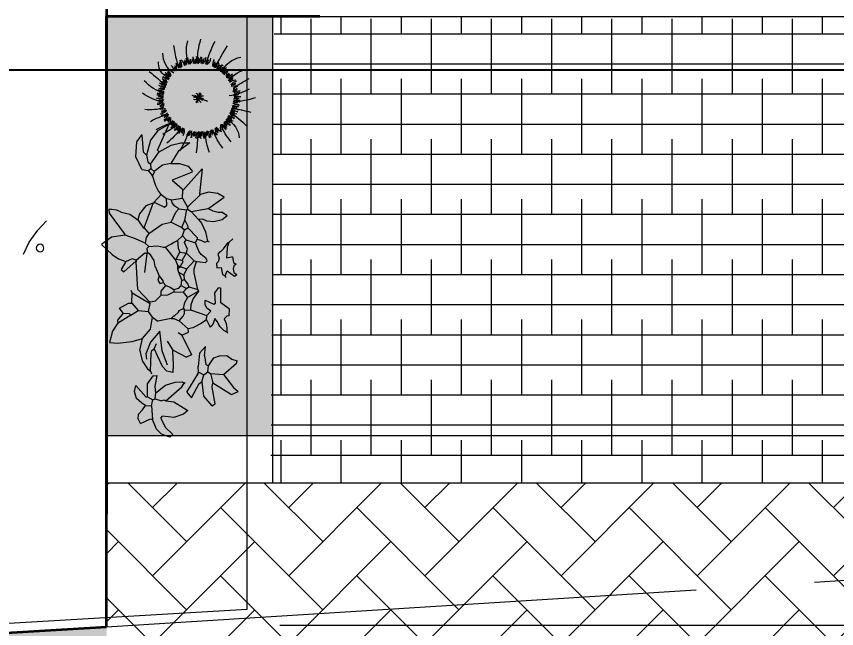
# Model space of a CAD drawing. Header units: metres. Extents: x 0 to 4415, y 1197 to 2590.
# Drawn here: x 1913.872 to 1915.603, y 1309.721 to 1311.013 of the extents above; entities that cross this region are included whole.
import ezdxf

# ---------------------------------------------------------------- set-up
doc = ezdxf.new("R2010")
doc.units = ezdxf.units.M
for name, pattern in [('AXES', [2, 1.25, -0.25, 0.25, -0.25]), ('CACHE2', [4.762499999999999, 3.175, -1.5875]), ('CONTINU', [0])]:
    doc.linetypes.add(name, pattern=pattern)
doc.layers.get('DEFPOINTS').update_dxf_attribs({"lineweight": 5})
for name, color, linetype, lineweight, true_color in [('00-axe', 7, 'AXES', 5, 0xdb0000), ('veg', 7, 'Continuous', 9, 0x61c200), ('VEGETATION', 7, 'Continuous', 5, 0x7ea800), ('VEGETATIONS', 7, 'Continuous', 20, 0x91c200)]:
    doc.layers.add(name, color=color, linetype=linetype, lineweight=lineweight, true_color=true_color)
for name, color, linetype, lineweight in [('00-cote', 7, 'CONTINU', 20), ('caché', 20, 'CACHE2', 13), ('Façade 02', 41, 'Continuous', 35), ('gris', 251, 'Continuous', 9), ('vue', 7, 'Continuous', 5)]:
    doc.layers.add(name, color=color, linetype=linetype, lineweight=lineweight)
doc.styles.add('WALIDcotat', font='times.ttf')
doc.dimstyles.new('walid 100', dxfattribs={"dimscale": 0, "dimtxt": 0.25, "dimasz": 0.1, "dimexe": 1.25, "dimexo": 0.625, "dimgap": 0.02, "dimtad": 1, "dimdec": 0, "dimlfac": 100, "dimrnd": 5, "dimtxsty": 'WALIDcotat', "dimblk": 'COTE', "dimcen": 2.5, "dimse1": 1, "dimse2": 1, "dimclrd": 256, "dimclrt": 256, "dimadec": 0, "dimazin": 0, "dimtfac": 1, "dimtdec": 0, "dimtix": 1, "dimtmove": 2, "dimatfit": 3, "dimldrblk": 'COTE', "dimfxl": 1.25, "dimarcsym": 0})

# ---------------------------------------------------------------- blocks, each defined once
blk = doc.blocks.new('Plantes')
at = {"color": 72}
for p, q in [((1.188103459441663, -0.6270112580200475), (1.236546009789436, -0.7301642146031782)), ((1.236546009789436, -0.7301642146031782), (1.309500477183747, -0.83550515187369)), ((1.309500477183747, -0.83550515187369), (1.384642925268508, -0.9163341720660583))]:
    blk.add_line(p, q, dxfattribs=at)
at = {"color": 50}
blk.add_ellipse((1.331528327237265, -0.6809923372744606), major_axis=(0.02320194125410377, 0.02320194125410377), ratio=0.9999999997745067, start_param=2.267168517282284, end_param=8.55035382446187, dxfattribs=at)
blk = doc.blocks.new('hh(jjk')
at = {"layer": 'VEGETATION', "ltscale": 1.8}
for p, q in [((419.659795574738, 234.9337920921021), (420.2599438051622, 235.8583905346015)), ((420.2599438051622, 235.8583905346015), (421.213120689064, 234.9707752225829)), ((427.4617216092779, 234.8598239091901), (428.1324755703976, 235.3775992676238)), ((428.1324755703976, 235.3775992676238), (429.1209548391595, 235.7104541687775)), ((429.1209548391595, 235.7104541687775), (429.2268639156904, 234.9707752225829)), ((417.1885978833207, 234.748871634822), (417.1705132910766, 235.0055125540269)), ((417.1705132910766, 235.0055125540269), (417.4781791103499, 235.0055125540269)), ((417.2592036140162, 234.3050654202755), (417.1885978833207, 234.748871634822)), ((417.478018627492, 233.9294836398848), (417.2592036140162, 234.3050654202755)), ((417.4781791103499, 235.0055125540269), (419.3998902227868, 233.7756507302481)), ((419.5537231324236, 233.6988553583046), (419.659795574738, 234.9337920921021)), ((421.213120689064, 234.9707752225829), (421.6367541122618, 234.4160176946435)), ((421.6367541122618, 234.4160176946435), (421.936867627457, 233.7756507302481)), ((426.0882824031715, 234.6213905870548), (425.7038096802522, 233.7756507302481)), ((426.5495495370589, 234.3137247677814), (426.0882824031715, 234.6213905870548)), ((426.5495495370589, 234.3137247677814), (427.1646505415583, 234.8520188686349)), ((426.5495495370589, 234.3137247677814), (426.6263506748535, 233.7756507302481)), ((426.7801835844903, 233.6218178206114), (427.4617216092779, 234.8598239091901)), ((427.1646505415583, 234.8520188686349), (427.4720847658091, 234.8520188686349)), ((429.2268639156904, 234.9707752225829), (429.1562581849949, 233.6393546569929)), ((417.478018627492, 233.9294836398848), (417.7086526749233, 233.1605506867239)), ((419.3998902227868, 233.7756507302481), (419.5537231324236, 233.6988553583046)), ((419.94221849752, 232.7887243974055), (419.5537231324236, 233.6988553583046)), ((421.936867627457, 233.7756507302481), (421.7062335800258, 233.1605506867239)), ((421.936867627457, 233.7756507302481), (422.6287697697511, 234.2369188251108)), ((422.8594028562072, 234.0062905435306), (421.936867627457, 232.8531155014979)), ((422.6287697697511, 234.2369188251108), (422.8594028562072, 234.0062905435306)), ((425.7038096802522, 233.7756507302481), (425.7038096802522, 233.4682165059973)), ((426.7801835844903, 233.6218178206114), (426.3957166274224, 232.9299224051438)), ((426.6263506748535, 233.7756507302481), (426.7801835844903, 233.6218178206114)), ((429.1562581849949, 233.6393546569929), (428.9326940320925, 232.6992825918613)), ((433.6774014411712, 233.7194999884753), (433.1280436328673, 233.5797386386575)), ((433.1280436328673, 233.5797386386575), (434.2041811372068, 232.7342361427247)), ((434.3128530174308, 233.5715645836265), (433.6774014411712, 233.7194999884753)), ((434.7424858087875, 233.1184715047701), (434.3128530174308, 233.5715645836265)), ((417.7086526749233, 233.1605506867239), (418.2467209466054, 232.4686543102811)), ((421.8600664896625, 232.8531155014979), (421.2449664461383, 232.0073871763936)), ((421.7062335800258, 233.1605506867239), (421.8600664896625, 232.8531155014979)), ((421.8600664896625, 232.8531155014979), (421.936867627457, 232.8531155014979)), ((421.936867627457, 232.8531155014979), (422.0136687652517, 232.8531155014979)), ((424.504491492155, 232.8531155014979), (422.0136687652517, 232.8531155014979)), ((425.7038096802522, 231.8537791349532), (424.5044972580062, 232.8531135795476)), ((424.7812744515022, 233.3911895390313), (424.550641365046, 233.4682165059973)), ((425.7038096802522, 233.4682165059973), (424.7812744515022, 233.3911895390313)), ((424.7812744515022, 233.3911895390313), (425.8343629657264, 231.8123495722329)), ((425.7038096802522, 233.4682165059973), (426.3957166274224, 232.9299224051438)), ((426.3957166274224, 232.9299224051438), (426.5495495370589, 232.0073871763936)), ((430.0090621704794, 233.0069484111346), (428.9326940320925, 232.6992825918613)), ((430.0090621704794, 233.0069484111346), (430.9567028762676, 232.8626925803175)), ((430.9567028762676, 232.8626925803175), (431.6980616071076, 232.4188854047958)), ((434.9731140903677, 232.8110363195441), (434.7424858087875, 233.1184715047701)), ((435.3573552182642, 233.1184715047701), (434.9731140903677, 232.8110363195441)), ((435.7249657093906, 233.4975964007145), (435.3573552182642, 233.1184715047701)), ((436.1486000935637, 233.5345804921705), (435.7249657093906, 233.4975964007145)), ((436.5875677979901, 233.3491324595069), (436.1486000935637, 233.5345804921705)), ((436.5875677979901, 233.3491324595069), (436.2030845043437, 232.4265703234512)), ((411.2162331275666, 232.1314865524404), (410.5965771006305, 231.6003536387597)), ((412.5682079916587, 232.3085308570007), (411.2162331275666, 232.1314865524404)), ((413.7355651056579, 231.819352198498), (412.5682079916587, 232.3085308570007)), ((417.0473864219297, 231.6792064586012), (417.7181403830494, 232.2709490389718)), ((417.7181403830494, 232.2709490389718), (418.2467209466054, 232.4686543102811)), ((418.2467209466054, 232.4686543102811), (419.0154232657188, 232.0073871763936)), ((420.3992313942076, 231.9305802727478), (419.94221849752, 232.7887243974055)), ((421.3217675839329, 231.8537791349532), (423.0132357658439, 232.1612200860303)), ((428.9326940320925, 232.6992825918613), (428.1639869081031, 231.9305802727478)), ((428.9326940320925, 232.6992825918613), (428.9326940320925, 232.7763201295545)), ((429.3087486122803, 232.0215702093354), (430.3409464866835, 232.4967090202008)), ((431.9309289608983, 232.1612200860303), (430.3164973557053, 232.0073871763936)), ((430.3409464866835, 232.4967090202008), (430.8257661616896, 232.4475560998171)), ((431.6980616071076, 232.4188854047958), (431.9309289608983, 232.1612200860303)), ((431.9309289608983, 232.1612200860303), (432.1615678132056, 232.0844131823845)), ((433.0510176268766, 232.5036020952933), (432.3591106797065, 231.9652964627374)), ((434.2041811372068, 232.5804032330879), (433.0510176268766, 232.5036020952933)), ((434.2041811372068, 232.7342361427247), (434.2041811372068, 232.5804032330879)), ((434.2041811372068, 232.5804032330879), (434.5118469564802, 232.1191293723741)), ((434.5118469564802, 232.1191293723741), (434.4348199895142, 231.8884953249428)), ((435.0499209940135, 232.2729622820109), (434.5118469564802, 232.1191293723741)), ((434.9731140903677, 232.8110363195441), (435.0499209940135, 232.2729622820109)), ((435.0499209940135, 232.2729622820109), (436.2798914079895, 232.2729622820109)), ((436.2030845043437, 232.4265703234512), (436.2798914079895, 232.2729622820109)), ((437.1723817471858, 231.9442722473636), (436.2798914079895, 232.2729622820109)), ((410.6209877926007, 231.6231450875218), (412.173434575596, 231.6231450875218)), ((412.173434575596, 231.6231450875218), (412.480869760822, 231.3154802292236)), ((413.7355708715092, 231.8193464326469), (413.8646730844348, 231.238679091429)), ((416.7861174461731, 230.854212134361), (417.0473864219297, 231.6792064586012)), ((419.0154232657188, 231.9305802727478), (417.2473845800607, 231.1618779536344)), ((419.5537231324236, 231.5461133156798), (418.7847892182874, 230.3161438626789)), ((419.0154232657188, 232.0073871763936), (419.0154232657188, 231.9305802727478)), ((419.0154232657188, 231.9305802727478), (419.5537231324236, 231.5461133156798)), ((419.5537231324236, 231.5461133156798), (419.8716127668245, 231.8271428244253)), ((419.8716127668245, 231.8271428244253), (420.3992313942076, 231.9305802727478)), ((420.3992313942076, 231.9305802727478), (420.706897213481, 231.6231450875218)), ((420.8604994890702, 231.7767473631111), (420.706897213481, 231.6231450875218)), ((420.706897213481, 231.6231450875218), (420.706897213481, 230.854212134361)), ((421.2449664461383, 231.7767473631111), (420.8604994890702, 231.7767473631111)), ((421.2449664461383, 232.0073871763936), (421.3217675839329, 231.8537791349532)), ((421.3217675839329, 231.8537791349532), (421.2449664461383, 231.7767473631111)), ((421.4602402660107, 231.5312710537524), (421.2449664461383, 231.7767473631111)), ((421.9897827657394, 231.2353992830795), (421.4602402660107, 231.5312710537524)), ((425.7038096802522, 231.7767473631111), (425.6270085424576, 231.3154802292236)), ((425.7038096802522, 231.7767473631111), (425.7038096802522, 231.8537791349532)), ((426.5495495370589, 232.0073871763936), (425.8343658486519, 231.8123514941833)), ((427.0876187697164, 231.6999462253165), (426.5495495370589, 232.0073871763936)), ((428.1639869081031, 231.9305802727478), (427.0876187697164, 231.6999462253165)), ((427.0876187697164, 231.6999462253165), (427.4720847658091, 231.238679091429)), ((428.3860269543421, 231.1040608808689), (429.3087486122803, 232.0215702093354)), ((429.9322562278087, 231.6999462253165), (429.4709881329461, 231.4693131388604)), ((430.085858503398, 231.9305802727478), (429.9322562278087, 231.6999462253165)), ((429.9322562278087, 231.6999462253165), (430.5471256372855, 231.4693131388604)), ((430.3164973557053, 232.0073871763936), (430.085858503398, 231.9305802727478)), ((430.5471256372855, 231.4693131388604), (431.5466984037288, 231.0848461817923)), ((432.3591106797065, 231.9652964627374), (432.3591106797065, 231.581061100692)), ((433.3243737486689, 231.8333199729956), (432.3591106797065, 231.581061100692)), ((433.8966613861635, 231.8116634359418), (433.2537680179734, 230.9087224914714)), ((433.8966758007914, 231.8117191725033), (433.3243737486689, 231.8333199729956)), ((434.4348199895142, 231.8884953249428), (433.8967459519808, 231.8116951481234)), ((434.4348199895142, 231.8884953249428), (434.6654482710943, 231.3504270532606)), ((434.6654482710943, 231.3504270532606), (434.5886528991509, 231.1197930058294)), ((436.2030845043437, 231.5040302898252), (436.049251594707, 231.3504270532606)), ((436.2192058242592, 230.3169789501256), (436.049251594707, 231.3504270532606)), ((436.2030845043437, 231.5040965971138), (437.0311702857947, 231.167609209713)), ((437.6666218620543, 231.5374482023228), (437.1723817471858, 231.9442722473636)), ((437.9713586289254, 230.8121271865559), (437.6666218620543, 231.5374482023228)), ((410.3149162311801, 230.1249847544158), (411.1599007614815, 230.8921764205186)), ((411.1599007614815, 230.8921764205186), (412.480869760822, 231.3154802292236)), ((413.3266038517775, 231.0080450439977), (412.2502357133907, 230.1623109530421)), ((412.480869760822, 231.3154802292236), (413.0959698043462, 231.238679091429)), ((413.0959698043462, 231.238679091429), (413.3266038517775, 231.0080450439977)), ((413.3266038517775, 231.0080450439977), (413.7108401747981, 231.0080450439977)), ((413.4829602822832, 229.9482594936212), (414.0054424972349, 230.7175249442004)), ((413.8646730844348, 231.238679091429), (413.7108401747981, 231.0080450439977)), ((414.0185059940716, 230.7006098587717), (413.7108401747981, 231.0080450439977)), ((414.3584711507125, 230.9098410666014), (413.8501104662899, 231.2648868070188)), ((414.4094566507981, 230.8960837456721), (414.0185059940716, 230.7006098587717)), ((415.2904652583329, 230.6583509744559), (414.3584711507125, 230.9098410666014)), ((415.7097483468111, 230.4699767723156), (415.2904652583329, 230.6583509744559)), ((416.7861174461731, 230.931243906203), (416.0942153038791, 230.2393427248842)), ((416.7861174461731, 230.931243906203), (416.7861174461731, 230.854212134361)), ((416.7861174461731, 230.854212134361), (417.2473845800607, 230.0087086774529)), ((417.2473845800607, 231.1618779536344), (416.8629176229925, 231.0080450439977)), ((420.706897213481, 230.854212134361), (420.8604994890702, 230.3161438626789)), ((422.5519686319564, 231.1618779536344), (421.9897827657394, 231.2353992830795)), ((422.5519686319564, 231.1618779536344), (423.3974720888645, 230.854212134361)), ((423.3974720888645, 230.854212134361), (423.7819380849573, 231.0080450439977)), ((423.3974720888645, 230.854212134361), (423.858739222752, 230.546776949135)), ((423.7819380849573, 231.0080450439977), (424.0893732701834, 230.854212134361)), ((424.0893732701834, 230.854212134361), (424.0125721323887, 230.546776949135)), ((424.7812744515022, 230.7774109965663), (424.3200073176146, 230.3161438626789)), ((425.1657414085702, 230.7774109965663), (424.7812744515022, 230.7774109965663)), ((425.5502083656382, 231.238679091429), (425.1657414085702, 230.7774109965663)), ((425.1657414085702, 230.7774109965663), (425.1670377641118, 230.1998495271872)), ((425.6270085424576, 231.3154802292236), (425.5502083656382, 231.238679091429)), ((427.3182518561724, 230.0087086774529), (427.4720847658091, 231.238679091429)), ((430.1689136677788, 231.0057569620521), (428.3860269543421, 231.1040608808689)), ((431.4826196165756, 230.6125384038593), (430.1689136677788, 231.0057569620521)), ((431.5466984037288, 231.0848461817923), (432.0079664985915, 230.7006098587717)), ((432.1615678132056, 230.1623109530421), (432.0079664985915, 230.7006098587717)), ((433.2537680179734, 230.9087224914714), (433.0419508258868, 230.0211071794527)), ((434.6654482710943, 230.9659600961926), (433.512284760764, 229.4283248239183)), ((434.5886528991509, 231.1197930058294), (434.6654482710943, 230.9659600961926)), ((434.6654790223006, 230.9659024376808), (434.8070931322994, 230.2430107672136)), ((437.0311702857947, 231.167609209713), (437.7407303473453, 230.5046929623052)), ((437.7407303473453, 230.5046929623052), (437.9713586289254, 230.8121271865559)), ((412.096402803754, 230.3161438626789), (409.8106070181907, 229.1275732211919)), ((410.328365079071, 230.1623109530421), (409.8106070181907, 229.1275732211919)), ((412.2502357133907, 230.1623109530421), (411.7232234613573, 229.0627189270542)), ((412.2502357133907, 230.1623109530421), (412.096402803754, 230.3161438626789)), ((413.3568601558749, 229.1807478227775), (413.4829602822832, 229.9482594936212)), ((416.0942153038791, 230.2393427248842), (415.7097483468111, 230.4699767723156)), ((416.0942153038791, 230.2393427248842), (416.4784516268997, 229.7780746300216)), ((417.2473845800607, 230.0087086774529), (417.0935516704239, 229.7780746300216)), ((418.7847892182874, 230.3161438626789), (418.6311879036734, 229.4704088107482)), ((420.8604994890702, 230.1623109530421), (420.6298654416389, 229.6242417203849)), ((420.8604994890702, 230.3161438626789), (420.8604994890702, 230.1623109530421)), ((420.8604994890702, 230.1623109530421), (422.0907005370937, 229.3168074961341)), ((423.858739222752, 230.546776949135), (424.0125721323887, 230.546776949135)), ((424.0125721323887, 230.546776949135), (424.3200073176146, 230.3161438626789)), ((424.3200073176146, 230.3161438626789), (424.4738402272513, 229.9316769056109)), ((424.4738402272513, 229.9316769056109), (424.7044742746827, 229.6242417203849)), ((425.1670377641118, 230.1998495271872), (424.9351073611388, 229.6242417203849)), ((427.3182518561724, 230.0087086774529), (427.0876187697164, 229.7780746300216)), ((427.3182518561724, 230.0087086774529), (427.3182518561724, 229.7780746300216)), ((430.162895080116, 230.0087086774529), (429.3171552233093, 230.4699767723156)), ((430.162895080116, 230.0087086774529), (430.2396914130347, 230.0855098152475)), ((430.162895080116, 230.0087086774529), (430.8547914565588, 228.8555336354203)), ((430.2396914130347, 230.0855098152475), (431.4696608660356, 230.0855098152475)), ((431.4696608660356, 230.0855098152475), (432.1615678132056, 230.1623109530421)), ((433.0419508258868, 230.0211071794527), (433.0510176268766, 229.3515236861237)), ((434.8070931322994, 230.2430107672136), (435.6648682424811, 229.0439626131469)), ((435.9724562227636, 229.4283248239183), (436.2192058242592, 230.3169789501256)), ((412.3428785273184, 228.4725706045365), (413.3568601558749, 229.1807478227775)), ((413.3568601558749, 229.1807478227775), (413.4131915609848, 228.4135561566748)), ((414.2743175916808, 227.3094706106627), (414.8640142558556, 229.1629745864974)), ((414.8640142558556, 229.1629745864974), (415.7097483468111, 228.3172347296907)), ((416.4784516268997, 229.7780746300216), (416.6322845365364, 229.3168074961341)), ((417.0935516704239, 229.7780746300216), (416.4784516268997, 229.7780746300216)), ((416.6322845365364, 229.3168074961341), (416.5554833987418, 228.3172347296907)), ((416.9061749605387, 229.275252045663), (416.6322845365364, 229.3168074961341)), ((417.2239002681808, 229.0533484579021), (416.9061749605387, 229.275252045663)), ((418.6311879036734, 229.4704088107482), (417.7854528517427, 229.0091416768607)), ((418.6311879036734, 229.4704088107482), (419.1692561753555, 228.5478678161468)), ((420.4762641270248, 229.3936086339288), (420.3224312173882, 229.0091416768607)), ((420.6298654416389, 229.6242417203849), (420.4762641270248, 229.3936086339288)), ((422.0136687652517, 229.239775724292), (421.398799355775, 228.8555336354203)), ((422.0907005370937, 229.3168074961341), (422.0136687652517, 229.239775724292)), ((422.0136687652517, 229.239775724292), (422.0907005370937, 228.8555336354203)), ((422.0907005370937, 229.3168074961341), (422.5519686319564, 229.1629745864974)), ((422.5519686319564, 229.1629745864974), (422.8594028562072, 229.1629745864974)), ((422.5519686319564, 229.1629745864974), (422.7055699465705, 228.9323347732149)), ((422.8594028562072, 229.1629745864974), (422.7055699465705, 228.9323347732149)), ((422.8594028562072, 229.1629745864974), (423.1668380414332, 229.0861676828516)), ((424.6276731368879, 229.1629745864974), (424.3970390894567, 228.9323347732149)), ((424.7044742746827, 229.6242417203849), (424.6276731368879, 229.1629745864974)), ((424.7044742746827, 229.6242417203849), (424.9351073611388, 229.6242417203849)), ((424.9351073611388, 229.6242417203849), (425.0119084989335, 228.7785018635782)), ((426.6263506748535, 229.239775724292), (426.4727483992643, 228.8555336354203)), ((426.7801835844903, 229.3168074961341), (426.6263506748535, 229.239775724292)), ((426.6263506748535, 229.3168074961341), (426.6263506748535, 229.239775724292)), ((427.0876187697164, 229.7010428581795), (426.7801835844903, 229.3168074961341)), ((427.0876187697164, 229.7780746300216), (427.0876187697164, 229.7010428581795)), ((427.5488859036038, 229.3168074961341), (427.1646505415583, 228.9323347732149)), ((427.3182518561724, 229.7780746300216), (427.5488859036038, 229.3168074961341)), ((427.5488859036038, 229.3168074961341), (428.3178198177398, 228.5478678161468)), ((428.8558880894219, 229.1629745864974), (428.6252540419907, 229.4704088107482)), ((428.8558880894219, 229.1629745864974), (428.6252540419907, 228.5478678161468)), ((428.8558880894219, 229.1629745864974), (430.7009585469222, 228.3942665015328)), ((433.0510176268766, 229.3515236861237), (433.2048505365132, 229.197690776487)), ((433.2048505365132, 229.197690776487), (433.1280436328673, 229.1208896386923)), ((433.512284760764, 229.4283248239183), (433.2048505365132, 229.197690776487)), ((435.6650210375376, 229.0440885008977), (435.9724562227636, 229.4283248239183)), ((411.7232234613573, 229.0627189270542), (411.5542273240772, 228.1774964432777)), ((411.6105587291872, 227.3512903293132), (412.3428785273184, 228.4725706045365)), ((413.4131915609848, 228.4135561566748), (413.6948533914104, 227.6463635295968)), ((417.478018627492, 228.7017007257836), (417.2239002681808, 229.0533484579021)), ((417.7854528517427, 229.0091416768607), (417.478018627492, 228.7017007257836)), ((417.478018627492, 228.7017007257836), (417.631619942106, 228.0097995444647)), ((419.1692561753555, 228.5478678161468), (418.5541561318313, 228.2404335918961)), ((419.1692561753555, 228.5478678161468), (419.3998902227868, 228.3172347296907)), ((419.9379584944688, 228.5478678161468), (419.3998902227868, 228.3172347296907)), ((420.3224312173882, 229.0091416768607), (419.9379584944688, 228.5478678161468)), ((419.9379584944688, 228.5478678161468), (420.3224312173882, 228.2404335918961)), ((420.3224312173882, 229.0091416768607), (421.0143323987069, 229.0091416768607)), ((420.5530643038443, 228.3942665015328), (420.3224312173882, 228.2404335918961)), ((421.1681653083436, 228.1636324541015), (420.5530643038443, 228.3942665015328)), ((421.0143323987069, 229.0091416768607), (421.398799355775, 228.8555336354203)), ((421.398799355775, 228.8555336354203), (421.4756004935696, 228.4710676393274)), ((421.4756004935696, 228.4710676393274), (421.5524016313642, 228.3172347296907)), ((422.1675016748884, 228.7017007257836), (421.5524016313642, 228.3172347296907)), ((422.0907005370937, 228.8555336354203), (422.1675016748884, 228.7017007257836)), ((422.244302812683, 228.6248995879889), (422.1675016748884, 228.7017007257836)), ((422.7055699465705, 228.9323347732149), (422.244302812683, 228.6248995879889)), ((422.7055699465705, 228.9323347732149), (422.7055699465705, 228.8555336354203)), ((422.7055699465705, 228.8555336354203), (422.9362039940019, 228.3172347296907)), ((423.4745038607066, 228.6248995879889), (422.9362039940019, 228.3172347296907)), ((423.1668380414332, 229.0861676828516), (423.4745038607066, 228.6248995879889)), ((423.1668380414332, 229.0861676828516), (423.9357709945941, 228.8555336354203)), ((423.4745038607066, 228.6248995879889), (423.858739222752, 228.6248995879889)), ((423.9357709945941, 228.8555336354203), (423.858739222752, 228.6248995879889)), ((423.858739222752, 228.6248995879889), (424.3200073176146, 228.3172347296907)), ((424.3970390894567, 228.9323347732149), (423.9357709945941, 228.8555336354203)), ((424.3970390894567, 228.9323347732149), (424.7044742746827, 228.4710676393274)), ((424.7044742746827, 228.4710676393274), (424.550641365046, 228.2404335918961)), ((425.0119084989335, 228.7785018635782), (424.7044742746827, 228.4710676393274)), ((425.0119084989335, 228.7785018635782), (425.4731765937962, 228.4710676393274)), ((425.4731765937962, 228.3942665015328), (425.0119084989335, 227.3946985399653)), ((425.9344494935348, 228.7017007257836), (425.4731765937962, 228.3942665015328)), ((425.4731765937962, 228.4710676393274), (425.4731765937962, 228.3942665015328)), ((426.4727483992643, 228.8555336354203), (425.9344494935348, 228.7017007257836)), ((426.4727483992643, 228.8555336354203), (426.6263506748535, 228.7785018635782)), ((426.6263506748535, 228.7785018635782), (426.6263506748535, 228.2404335918961)), ((426.934016494127, 228.7785018635782), (426.6263506748535, 228.7785018635782)), ((427.1646505415583, 228.9323347732149), (426.934016494127, 228.7785018635782)), ((428.2595655012594, 228.106559176139), (428.3178198177398, 228.5478678161468)), ((428.6252540419907, 228.5478678161468), (428.3178198177398, 228.5478678161468)), ((430.7009585469222, 228.3942665015328), (430.8547914565588, 228.8555336354203)), ((434.0066382707059, 229.0091416768607), (432.4692336324788, 227.9329984066701)), ((434.5449323715595, 228.6248995879889), (433.3147313235359, 227.855966634828)), ((434.0066382707059, 229.0091416768607), (434.5449323715595, 228.6248995879889)), ((411.5542273240772, 228.1774964432777), (411.6105587291872, 227.3512903293132)), ((415.8635812564478, 228.2404335918961), (414.0075902768017, 226.3844493390763)), ((415.7097483468111, 228.3172347296907), (415.8635812564478, 228.2404335918961)), ((416.5554833987418, 228.3172347296907), (415.8635812564478, 228.2404335918961)), ((417.4009868556498, 227.9329984066701), (416.3248493513105, 226.7027973586466)), ((416.5554833987418, 228.3172347296907), (417.4009868556498, 227.9329984066701)), ((417.4009868556498, 227.9329984066701), (417.5548197652865, 227.9329984066701)), ((417.631619942106, 228.0097995444647), (417.5548197652865, 227.9329984066701)), ((417.5548197652865, 227.9329984066701), (417.7854528517427, 227.6253325873967)), ((418.5541561318313, 228.2404335918961), (417.631619942106, 228.0097995444647)), ((418.5541561318313, 228.2404335918961), (419.0924550375608, 228.0097995444647)), ((419.0924550375608, 228.0097995444647), (419.2460573131501, 228.0097995444647)), ((419.3998902227868, 228.3172347296907), (419.2460573131501, 228.0097995444647)), ((419.2460573131501, 228.0097995444647), (420.1685983077514, 227.2410972253513)), ((420.3224312173882, 228.2404335918961), (420.6298654416389, 227.3946985399653)), ((421.5524016313642, 228.3172347296907), (421.1681653083436, 228.1636324541015)), ((421.5524016313642, 228.3172347296907), (421.5524016313642, 228.2404335918961)), ((421.5524016313642, 228.2404335918961), (422.244302812683, 227.6253325873967)), ((422.9362039940019, 228.3172347296907), (422.244302812683, 227.6253325873967)), ((422.9720358761959, 227.673005605976), (422.315382304151, 227.4115953668653)), ((423.3206709510699, 227.7023643592388), (422.9720358761959, 227.673005605976)), ((424.8583062233442, 227.4717312727826), (423.3206709510699, 227.7023643592388)), ((424.3200073176146, 228.3172347296907), (424.550641365046, 228.2404335918961)), ((424.550641365046, 228.2404335918961), (424.8583062233442, 227.4717312727826)), ((425.0119084989335, 227.3946985399653), (425.6330348179219, 227.914243053738)), ((425.6330348179219, 227.914243053738), (426.1978806634861, 228.1657341068587)), ((426.1978806634861, 228.1657341068587), (426.6263506748535, 228.2404335918961)), ((426.6263506748535, 228.2404335918961), (427.2414507183778, 226.7798291304886)), ((427.9206583783111, 227.3372937255597), (428.2595655012594, 228.106559176139)), ((430.5683708769546, 227.6479597094001), (431.777326685309, 227.855966634828)), ((432.3154007228422, 227.855966634828), (431.777326685309, 227.855966634828)), ((432.3921960947857, 227.9329984066701), (432.3154007228422, 227.855966634828)), ((432.3154007228422, 227.9329984066701), (432.3154007228422, 227.855966634828)), ((432.3154007228422, 227.9329984066701), (432.3921960947857, 227.9329984066701)), ((432.3154007228422, 227.855966634828), (432.3154007228422, 227.7791654970334)), ((432.3154007228422, 227.7791654970334), (432.5460290044224, 227.3946985399653)), ((432.3921960947857, 227.9329984066701), (432.4692336324788, 227.9329984066701)), ((433.3147313235359, 227.855966634828), (433.1611300089218, 227.6253325873967)), ((413.6948533914104, 227.6463635295968), (414.2018437252011, 227.2922749204763)), ((417.7854528517427, 227.6253325873967), (417.631619942106, 226.0879279491699)), ((417.7854528517427, 227.6253325873967), (418.5541561318313, 227.01046317792)), ((418.5541561318313, 227.01046317792), (418.9139192994938, 226.7511901476488)), ((418.5541561318313, 227.01046317792), (418.5541561318313, 226.9334314060779)), ((418.5541561318313, 226.625996220852), (418.5541561318313, 226.9334314060779)), ((420.1685983077514, 227.2410972253513), (420.3224312173882, 227.2410972253513)), ((420.6298654416389, 227.3946985399653), (420.3224312173882, 227.2410972253513)), ((420.3224312173882, 227.2410972253513), (420.4762641270248, 226.8566302682832)), ((421.4092019122893, 227.1639434096591), (420.6298654416389, 227.3946985399653)), ((421.7243950502858, 226.9575662981664), (421.4092019122893, 227.1639434096591)), ((422.0907005370937, 226.5491960440325), (421.7243950502858, 226.9575662981664)), ((422.244302812683, 227.6253325873967), (422.3213345845251, 227.3946985399653)), ((422.3213345845251, 227.3946985399653), (422.4749368601144, 226.625996220852)), ((424.8583062233442, 227.4717312727826), (425.0119084989335, 227.3946985399653)), ((427.6259176754457, 226.8566302682832), (427.9206583783111, 227.3372937255597)), ((430.0035259923658, 227.0932002595103), (430.5683708769546, 227.6479597094001)), ((430.8547914565588, 227.2410972253513), (430.0035259923658, 227.0932002595103)), ((430.8547914565588, 227.2410972253513), (431.6234937756723, 227.1640654535092)), ((431.777326685309, 226.9334314060779), (431.0854303088662, 226.3953631343958)), ((431.6234937756723, 227.1640654535092), (431.777326685309, 226.9334314060779)), ((432.3154007228422, 227.01046317792), (431.777326685309, 226.9334314060779)), ((432.5460290044224, 227.3946985399653), (432.3154007228422, 227.01046317792)), ((432.3154007228422, 227.01046317792), (432.4692336324788, 226.7798291304886)), ((433.1611300089218, 227.6253325873967), (432.5460290044224, 227.3946985399653)), ((433.1611300089218, 227.6253325873967), (434.4679063655686, 227.5485314496021)), ((434.4679063655686, 227.5485314496021), (435.3904415943187, 226.8566302682832)), ((414.0075893158265, 226.3844483781011), (416.2478175794683, 226.7798291304886)), ((416.1559771798308, 225.9669584693417), (416.3248493513105, 226.7027973586466)), ((416.2478175794683, 226.7798291304886), (416.3248493513105, 226.7027973586466)), ((418.7563232109832, 226.2558852722613), (418.5541561318313, 226.625996220852)), ((418.8482549032646, 225.650514141638), (418.7563232109832, 226.2558852722613)), ((418.9139192994938, 226.7511901476488), (419.7150362729986, 226.4347458199451)), ((419.7150362729986, 226.4347458199451), (420.5530643038443, 226.3185619966012)), ((420.4762641270248, 226.8566302682832), (420.6298654416389, 226.5491960440325)), ((420.4762641270248, 226.3185619966012), (420.5530643038443, 226.3185619966012)), ((420.6298654416389, 226.5491960440325), (420.5530643038443, 226.3185619966012)), ((420.5530643038443, 226.3185619966012), (420.6298654416389, 226.1647290869645)), ((422.3213345845251, 226.4721633112152), (422.0907005370937, 226.5491960440325)), ((422.4749368601144, 226.625996220852), (422.3213345845251, 226.4721633112152)), ((426.2261227635693, 226.893486550038), (425.857642589889, 226.8566302682832)), ((425.857642589889, 226.8566302682832), (426.2421153128082, 226.0879279491699)), ((426.5791514170468, 226.7455511451891), (426.2261227635693, 226.893486550038)), ((426.8569847222848, 226.3953631343958), (426.5791514170468, 226.7455511451891)), ((427.2414507183778, 226.7798291304886), (426.8569847222848, 226.3953631343958)), ((427.6259176754457, 226.8566302682832), (427.2414507183778, 226.7798291304886)), ((427.5488859036038, 226.0879279491699), (427.9065378087571, 226.2277767477306)), ((427.6259176754457, 226.8566302682832), (428.3178198177398, 226.5491960440325)), ((427.9065378087571, 226.2277767477306), (428.1748392010099, 226.3757121525795)), ((428.1748392010099, 226.3757121525795), (428.3178198177398, 226.5491960440325)), ((431.0854303088662, 226.3953631343958), (430.9213995304323, 225.8727310073132)), ((432.4692336324788, 226.7798291304886), (432.6228359080682, 225.6266608152824)), ((432.4692336324788, 226.7798291304886), (433.3147313235359, 226.625996220852)), ((433.6992040464552, 226.7027973586466), (433.3147313235359, 226.625996220852)), ((433.3147313235359, 226.625996220852), (434.4679063655686, 225.011559810783)), ((435.2368393187294, 226.5491960440325), (433.6992040464552, 226.7027973586466)), ((435.3904415943187, 226.8566302682832), (435.2368393187294, 226.5491960440325)), ((416.3135742293167, 225.113934420537), (416.1559771798308, 225.9669584693417)), ((417.5548197652865, 225.9340950395331), (416.6765778053456, 224.5768559533084)), ((417.631619942106, 226.0879279491699), (417.5548197652865, 225.9340950395331)), ((417.631619942106, 226.0879279491699), (417.8632745451972, 225.6780307054469)), ((417.8632745451972, 225.6780307054469), (417.9946052596061, 225.1827267910345)), ((418.7169241888556, 224.8800407452353), (418.8482549032646, 225.650514141638)), ((421.6294334032063, 225.318994996009), (421.7830347178204, 225.4728279056457)), ((421.7830347178204, 225.4728279056457), (422.1577862156403, 225.3753456206228)), ((422.1577862156403, 225.3753456206228), (422.459846666586, 225.4716545549294)), ((422.459846666586, 225.4716545549294), (422.6287697697511, 225.6266608152824)), ((422.6287697697511, 225.6266608152824), (423.0132357658439, 225.6266608152824)), ((423.0132357658439, 225.6266608152824), (423.0132357658439, 225.2421938582144)), ((425.2425425463648, 225.9340950395331), (424.7812744515022, 225.5496280824651)), ((424.7812744515022, 225.5496280824651), (424.8583062233442, 225.396026767851)), ((426.1650835409661, 225.4728279056457), (424.8583062233442, 225.396026767851)), ((426.1650835409661, 225.9340950395331), (425.2425425463648, 225.9340950395331)), ((426.2421153128082, 226.0879279491699), (426.1650835409661, 225.9340950395331)), ((426.7801835844903, 224.704124625557), (426.1650835409661, 225.4728279056457)), ((427.8565517228771, 225.8572939017385), (427.5488859036038, 226.0879279491699)), ((428.0053856395357, 225.8283502897611), (427.8565517228771, 225.8572939017385)), ((428.3160506624009, 225.6656206717447), (428.0053856395357, 225.8283502897611)), ((428.6690783549032, 225.3549556488795), (428.3160506624009, 225.6656206717447)), ((430.9213995304323, 225.8727310073132), (430.9567019152923, 225.2070202440307)), ((432.6228359080682, 225.6266608152824), (431.7003006793182, 224.3964588062837)), ((432.6228359080682, 225.6266608152824), (433.8530369560918, 224.7809257633516)), ((416.6765778053456, 224.5768559533084), (416.3135742293167, 225.113934420537)), ((417.9946052596061, 225.1827267910345), (418.016086899174, 224.8577269011463)), ((418.4005086904077, 224.3965135818699), (418.016086899174, 224.8577269011463)), ((418.4005086904077, 224.3965135818699), (418.7169241888556, 224.8800407452353)), ((421.3217675839329, 224.9347586729884), (420.7836983512756, 224.4734915391009)), ((421.5524016313642, 225.1653927204197), (421.3217675839329, 224.9347586729884)), ((421.6294334032063, 225.318994996009), (421.5524016313642, 225.2421938582144)), ((421.5524016313642, 225.2421938582144), (421.5524016313642, 225.1653927204197)), ((421.8031930945411, 224.6599063128133), (422.1675016748884, 224.704124625557)), ((422.1675016748884, 224.704124625557), (422.0907005370937, 224.2428574916695)), ((423.0132357658439, 225.2421938582144), (423.6281051753207, 225.1653927204197)), ((423.7819380849573, 224.9347586729884), (423.3206709510699, 224.704124625557)), ((423.3206709510699, 224.704124625557), (423.858739222752, 224.0890245820329)), ((423.6281051753207, 225.1653927204197), (423.7819380849573, 224.9347586729884)), ((423.9357709945941, 224.8577269011463), (423.7819380849573, 224.9347586729884)), ((427.3952836280145, 224.7809257633516), (426.7801835844903, 224.704124625557)), ((427.3952836280145, 225.011559810783), (427.6259176754457, 225.2421938582144)), ((427.3952836280145, 224.7809257633516), (427.3952836280145, 225.011559810783)), ((427.6259176754457, 225.2421938582144), (428.0477483091729, 225.103465556734)), ((428.0477483091729, 225.103465556734), (428.4996247934292, 225.0590848391818)), ((428.4996247934292, 225.0590848391818), (428.8559543967105, 225.0883599876024)), ((428.8559543967105, 225.0883599876024), (428.6690783549032, 225.3549556488795)), ((428.8558880894219, 225.0883609485776), (428.9326940320925, 225.011559810783)), ((430.9567019152923, 225.2070202440307), (431.3160595514215, 224.7809257633516)), ((431.3160595514215, 224.7809257633516), (431.4696608660356, 224.3196586294642)), ((433.8530369560918, 224.7809257633516), (434.237266552286, 224.3964588062837)), ((434.4679063655686, 225.011559810783), (434.237266552286, 224.3964588062837)), ((420.7836983512756, 224.3964588062837), (420.4762641270248, 224.0122234442383)), ((420.7836983512756, 224.3964588062837), (421.2384712147775, 224.5773556604112)), ((420.7836983512756, 224.4734915391009), (420.7836983512756, 224.3964588062837)), ((421.2384712147775, 224.5773556604112), (421.8031930945411, 224.6599063128133)), ((422.0907005370937, 224.2428574916695), (422.0907005370937, 224.1658257198275)), ((422.0907005370937, 224.1658257198275), (422.6287697697511, 224.0890245820329)), ((422.6287697697511, 224.0890245820329), (422.7826026793878, 223.8583905346015)), ((422.7826026793878, 223.8583905346015), (422.9326368540682, 224.0820517459988)), ((422.9326368540682, 224.0820517459988), (423.195297321911, 224.1646023984009)), ((423.195297321911, 224.1646023984009), (423.5104914208827, 224.1095683098078)), ((423.5104914208827, 224.1095683098078), (423.7051379081379, 223.8583905346015)), ((423.858739222752, 224.0890245820329), (423.7051379081379, 223.8583905346015)), ((431.7003006793182, 224.3964588062837), (431.4696608660356, 224.3196586294642))]:
    blk.add_line(p, q, dxfattribs=at)
for centre, start, end in [((424.504491492155, 232.853105891746), 49.84400600000072, 89.6469879999992), ((413.7355612617572, 231.8193435497213), 12.8042890000006, 67.53327899999903)]:
    blk.add_arc(centre, 9.6097519763e-06, start, end, dxfattribs=at)
blk = doc.blocks.new('A')
at = {"layer": 'VEGETATIONS'}
for centre, radius, start, end in [((3.51096943168892, -2.607426482259056), 4.483949287836948, 143.9871251938221, 195.3895850912548), ((19.68730405010784, -2.203060780828735), 19.78460790458839, 173.5222462200724, 181.8471655341596), ((-19.38615129326859, -4.998557110495396), 20.07638129591451, 7.419667650419179, 14.41698435963816), ((7.099592660162556, 0.9562313671726768), 6.534012217571599, 186.620453770573, 218.7174630916396)]:
    blk.add_arc(centre, radius, start, end, dxfattribs=at)
blk = doc.blocks.new('rtrthfh')
at = {"layer": 'VEGETATIONS'}
for p, q in [((514.4526332176052, 204.6167312911074), (514.4554514945082, 204.4975923107868)), ((514.3751285151524, 204.5568092844736), (514.5573957393192, 204.5584840524542))]:
    blk.add_line(p, q, dxfattribs=at)
for centre, radius, start, end in [((513.6179416795259, 204.9640249247663), 0.8618577590772066, 358.0974723126983, 13.72272146711141), ((515.2419558399324, 205.7436580680192), 1.224576878613391, 213.93804428007, 221.0516681413191), ((513.5525092174418, 204.6928054860925), 0.8677735515761019, 15.95860015049965, 30.73760409965498), ((512.9794015837283, 205.4680701471736), 1.688103025018073, 341.0308972263954, 348.24908808726), ((515.4929479546463, 204.4834853412394), 0.9362481312830762, 141.0510636713443, 154.4565443292702), ((514.5126997779505, 205.341498188952), 0.5874749819825503, 218.5237777400948, 238.0556136907047), ((514.9736896539457, 205.7522609368379), 1.098028142098224, 220.7252811804643, 230.9739979385281), ((515.34220294815, 204.2772541514618), 0.837811830651847, 123.0361769816442, 137.8976655199874), ((513.8396410929901, 204.4011598245181), 0.4872419102259168, 52.31054160041842, 76.59960517090153), ((515.2446260632238, 204.3428290331111), 0.6174836820806133, 118.9462598376532, 138.6756367169322), ((514.7953155806085, 204.9130683456426), 0.23984198249523, 275.2102593065591, 335.8285389644602), ((514.0309731952458, 204.1128215163951), 0.6271128140119167, 82.44678854745528, 105.0516217810218), ((514.0840665664683, 204.0846288295689), 0.5574658756296649, 89.46429369318676, 115.9678084880523), ((514.6238685268003, 205.4875711427565), 0.9218177483423758, 283.1242832316207, 296.9938500665049), ((513.2487820533431, 206.351118658867), 1.973572786228347, 287.9208319746165, 294.9483281089658), ((514.389910154576, 204.3915247672162), 0.1779328766119267, 68.74106409927357, 85.87636334784229), ((514.389910154576, 204.7231743298714), 0.1779328766119267, 274.1236366521576, 291.2589359007263), ((514.4074311269624, 204.5462451448694), 0.0483425911615245, 16.85415732707119, 86.1011752175112), ((514.4074311269624, 204.5684539522181), 0.0483425911615245, 273.8988247824888, 343.1458426729288), ((514.4157015110563, 204.5294393859019), 0.0477340225864586, 35.78191704248633, 69.30301578302277), ((514.4157015110563, 204.5852597111858), 0.0477340225864586, 290.6969842169771, 324.2180829575137), ((514.3781889163001, 204.5642745898579), 0.0765506194020568, 354.8097242679497, 34.45091300227936), ((514.3781889163001, 204.5504245072296), 0.0765506194020568, 325.5490869977206, 5.190275732050297), ((514.5306624042728, 204.5642745898579), 0.0765506194020568, 145.5490869977206, 185.1902757320503), ((514.5306624042728, 204.5504245072296), 0.0765506194020568, 174.8097242679497, 214.4509130022794), ((514.4931498095162, 204.5294393859019), 0.0477340225864586, 110.6969842169772, 144.2180829575136), ((514.5189411659966, 204.3915247672162), 0.1779328766119267, 94.12363665215771, 111.2589359007264), ((514.5189411659966, 204.7231743298714), 0.1779328766119267, 248.7410640992735, 265.8763633478424), ((514.4931498095162, 204.5852597111858), 0.0477340225864586, 215.7819170424863, 249.3030157830228), ((514.5014201936103, 204.5462451448694), 0.0483425911615245, 93.8988247824888, 163.1458426729288), ((514.5014201936103, 204.5684539522181), 0.0483425911615245, 196.8541573270712, 266.1011752175112), ((514.2531495054789, 198.5885143152338), 5.977287627043955, 82.4136074453989, 84.43130496544124), ((514.071114596784, 204.3024564679615), 0.1593965946932616, 103.8406127191101, 166.1207179736459), ((514.4583714761727, 203.6266370748034), 0.9210971050561154, 51.62343478730484, 66.80766527587751), ((514.1640386717836, 204.1579106153863), 0.2482750319742591, 101.7675083682558, 161.6155986377155), ((514.5134230022766, 203.937329047923), 0.5450884342652264, 39.55271685431804, 63.4836424558192), ((515.1081174510193, 203.5669700050817), 1.226800392390161, 141.38149869555, 153.2222592312889), ((514.5575802509734, 203.9792647656057), 0.4259478435582858, 139.4273668089421, 174.6173112353013), ((515.0010314279355, 204.3657366450603), 0.3185551038178779, 197.0414769748193, 242.3674341734363), ((516.0351544446286, 205.2411980015825), 1.558523356348674, 215.6583671742163, 223.1181921626184), ((514.9710289201388, 203.9301388206196), 0.7092767236168087, 156.9288721126145, 177.9971206331336), ((515.2901832893128, 204.0727055907122), 0.8872752554508565, 172.2723774894154, 189.4648905130513), ((516.9744048917169, 204.4664794983252), 2.478157995228978, 186.3588166599344, 192.5783681809304), ((514.8646964891436, 204.2255671216318), 0.2690975402423654, 182.8677438291793, 240.6140526884567)]:
    blk.add_arc(centre, radius, start, end, dxfattribs=at)
for p, xscale, yscale, zscale, rotation in [((514.2879692341548, 204.8872700936384), 0.0199999999999818, 0.0199999999999818, 0.0199999999999818, 180), ((514.321037434759, 204.9011841801465), 0.0199999999999818, 0.0199999999999818, 0.0199999999999818, 180), ((514.3662887034877, 204.9162577519914), 0.0199999999999818, 0.0199999999999818, 0.0199999999999818, 180), ((514.416181067811, 204.9249540524136), 0.0199999999999818, 0.0199999999999818, 0.0199999999999818, 180), ((514.4905625691905, 204.9249540524136), -0.0199999999999818, 0.0199999999999818, 0.02, 180), ((514.5404549335138, 204.9162577519914), -0.0199999999999818, 0.0199999999999818, 0.02, 180), ((514.5857062022425, 204.9011841801465), -0.0199999999999818, 0.0199999999999818, 0.02, 180), ((514.6187744028465, 204.8872700936384), -0.0199999999999818, 0.0199999999999818, 0.02, 180), ((514.2042614393229, 204.8369634080523), 0.0199999999999493, 0.0199999999999493, 0.0199999999999493, 207.7426109346022), ((514.2385426949288, 204.8620860277938), 0.0200000000000533, 0.0200000000000533, 0.0200000000000533, 182.9999999998671), ((514.6682009420729, 204.8620860277938), -0.0200000000000533, 0.0199999999999818, 0.02, 177.0000000001329), ((514.7024821976786, 204.8369634080523), -0.0199999999999493, 0.0199999999999818, 0.02, 152.2573890653978), ((514.1219864420533, 204.7433245340936), 0.0199999999999775, 0.0199999999999775, 0.0199999999999775, 206.5495880746148), ((514.1699801837171, 204.8027052663623), 0.0199999999999846, 0.0199999999999846, 0.0199999999999846, 227.0261324599925), ((514.7367634532845, 204.8027052663623), -0.0199999999999846, 0.0199999999999818, 0.02, 132.9738675400075), ((514.7847571949482, 204.7433245340936), -0.0199999999999775, 0.0199999999999818, 0.02, 153.4504119253852), ((514.0922760825683, 204.6748082798766), 0.0200000000000185, 0.0200000000000185, 0.0200000000000185, 246.0231472048119), ((514.1014177129664, 204.7044986460109), 0.0200000000000233, 0.0200000000000233, 0.0200000000000233, 227.5833002336618), ((514.8053259240352, 204.7044986460109), -0.0200000000000233, 0.0199999999999818, 0.02, 132.4166997663381), ((514.8144675544332, 204.6748082798766), -0.0200000000000185, 0.0199999999999818, 0.02, 113.976852795188), ((514.0785635560494, 204.5903048987034), 0.0200000000000185, 0.0200000000000185, 0.0200000000000185, 246.0231472048119), ((514.0785635560494, 204.5651822789618), 0.0200000000000185, 0.0200000000000185, 0.0200000000000185, 246.0231472048119), ((514.0854197990783, 204.6382662795716), 0.0200000000000185, 0.0200000000000185, 0.0200000000000185, 246.0231472048119), ((514.8213238379232, 204.6382662795716), -0.0200000000000185, 0.0199999999999818, 0.02, 113.976852795188), ((514.8281800809523, 204.5903048987034), -0.0200000000000185, 0.0199999999999818, 0.02, 113.976852795188), ((514.8281800809523, 204.5651822789618), -0.0200000000000185, 0.0199999999999818, 0.02, 113.976852795188), ((514.0785635560494, 204.5469112933908), -0.0200000000000185, 0.0199999999999818, 0.02, 293.976852795188), ((514.0785635560494, 204.5217886736491), -0.0200000000000185, 0.0199999999999818, 0.02, 293.976852795188), ((514.8281800809523, 204.5469112933908), 0.0200000000000185, 0.0200000000000185, 0.0200000000000185, 66.02314720481195), ((514.8281800809523, 204.5217886736491), 0.0200000000000185, 0.0200000000000185, 0.0200000000000185, 66.02314720481195), ((514.0854197990783, 204.473827292781), -0.0200000000000185, 0.0199999999999818, 0.02, 293.976852795188), ((514.0922760825683, 204.437285292476), -0.0200000000000185, 0.0199999999999818, 0.02, 293.976852795188), ((514.8053259240352, 204.4075949263417), 0.0200000000000233, 0.0200000000000233, 0.0200000000000233, 47.5833002336618), ((514.8144675544332, 204.437285292476), 0.0200000000000185, 0.0200000000000185, 0.0200000000000185, 66.02314720481195), ((514.8213238379232, 204.473827292781), 0.0200000000000185, 0.0200000000000185, 0.0200000000000185, 66.02314720481195), ((514.1219864420533, 204.368769038259), -0.0199999999999775, 0.0199999999999818, 0.02, 333.4504119253852), ((514.7847571949482, 204.368769038259), 0.0199999999999775, 0.0199999999999775, 0.0199999999999775, 26.54958807461484), ((514.1699801837171, 204.3093883059902), -0.0199999999999846, 0.0199999999999818, 0.02, 312.9738675400075), ((514.2042614393229, 204.2751301643003), -0.0199999999999493, 0.0199999999999818, 0.02, 332.2573890653978), ((514.2385426949288, 204.2500075445587), -0.0200000000000533, 0.0199999999999818, 0.02, 357.0000000001328), ((514.6682009420729, 204.2500075445587), 0.0200000000000533, 0.0200000000000533, 0.0200000000000533, 2.999999999867145), ((514.7024821976786, 204.2751301643003), 0.0199999999999493, 0.0199999999999493, 0.0199999999999493, 27.74261093460213), ((514.7367634532845, 204.3093883059902), 0.0199999999999846, 0.0199999999999846, 0.0199999999999846, 47.02613245999247)]:
    blk.add_blockref('A', p, dxfattribs=dict(at, xscale=xscale, yscale=yscale, zscale=zscale, rotation=rotation))
at = {"layer": 'VEGETATIONS', "yscale": 0.0199999999999818}
for p, xscale, zscale in [((514.2879692341548, 204.2248234787142), -0.0199999999999818, 0.02), ((514.321037434759, 204.2109093922061), -0.0199999999999818, 0.02), ((514.3662887034877, 204.1958358203612), -0.0199999999999818, 0.02), ((514.416181067811, 204.187139519939), -0.0199999999999818, 0.02), ((514.4905625691905, 204.187139519939), 0.0199999999999818, 0.0199999999999818), ((514.5404549335138, 204.1958358203612), 0.0199999999999818, 0.0199999999999818), ((514.5857062022425, 204.2109093922061), 0.0199999999999818, 0.0199999999999818), ((514.6187744028465, 204.2248234787142), 0.0199999999999818, 0.0199999999999818)]:
    blk.add_blockref('A', p, dxfattribs=dict(at, xscale=xscale, zscale=zscale))
blk = doc.blocks.new('COTE')
at = {"ltscale": 0.05}
h = blk.add_hatch(color=256, dxfattribs=at)
edge = h.paths.add_edge_path()
edge.add_arc((0, 0), 0.25, 0, 360)
for p, q in [((0, -1), (0, 1)), ((1, -6.1257422745431e-17), (-1, 6.1257422745431e-17))]:
    blk.add_line(p, q)
blk.add_circle((0, 0), 0.25)
blk = doc.blocks.new('*D318')
at = {"layer": '00-cote', "lineweight": -2, "ltscale": 0.1, "transparency": 16777216}
blk.add_line((1925.384094656721, 1310.899557330894), (1897.281725829501, 1310.899557419799), dxfattribs=at)
at = {"layer": 'DEFPOINTS', "color": 0, "ltscale": 0.1, "transparency": 16777216}
for p in [(1897.181725834242, 1312.398386642481), (1925.484094661463, 1312.398386552944), (1897.181725829501, 1310.899557420116)]:
    blk.add_point(p, dxfattribs=at)
at = {"layer": '00-cote', "lineweight": -2, "ltscale": 0.1, "transparency": 16777216, "xscale": 0.1, "yscale": 0.1, "zscale": 0.1}
for p, rotation in [((1897.181725829501, 1310.899557420116), 179.9999998187384), ((1925.484094656721, 1310.899557330578), 359.9999998187384)]:
    blk.add_blockref('COTE', p, dxfattribs=dict(at, rotation=rotation))
at = {"layer": '00-cote', "ltscale": 0.1, "transparency": 16777216, "insert": (1911.332910243576, 1311.046720316947), "char_height": 0.25, "attachment_point": 5, "rotation": 359.9999998187384, "style": 'WALIDcotat'}
blk.add_mtext('2830', dxfattribs=at)

msp = doc.modelspace()

# ---------------------------------------------------------------- hatches: boundary and pattern name
at = {"layer": 'gris'}
h = msp.add_hatch(dxfattribs=at)
h.set_pattern_fill('AR-HBONE', color=256, scale=0.001, angle=-1.272221872585407e-14)
h.set_pattern_definition([(44.99999999999999, (831.6472330621518, 18.24039337280055), (4.940330884061245e-17, 0.1436840979371065), [0.3048, -0.1016]), (135, (831.7190750621517, 18.31223537280061), (4.940330884061245e-17, 0.1436840979371065), [0.3048, -0.1016])])
h.paths.add_polyline_path([(1914.062342238523, 1308.72234029801), (1914.062341992192, 1309.724176664286), (1895.816624087714, 1308.617918050634), (1892.905571342721, 1311.434202043438), (1893.422022320108, 1330.007158475045), (1892.421635790998, 1330.007158475045), (1891.893715444361, 1311.021732893929), (1895.43771458096, 1307.59310795538)])
h = msp.add_hatch(dxfattribs=at)
h.set_pattern_fill('ANSI38', color=256, scale=0.02, angle=315)
h.set_pattern_definition([(0, (0.3499999999776264, -136.1889775843215), (2.081668171172169e-17, 0.0635), []), (90, (0.3499999999776264, -136.1889775843215), (-0.06349999999999995, 0.127), [0.15875, -0.09525])])
h.paths.add_polyline_path([(1915.903041842912, 1310.027843336774), (1915.903041842913, 1310.127843336774), (1916.10304184307, 1310.127843336775), (1916.10304184307, 1311.012636037315), (1914.416180831172, 1311.012636037315), (1914.408503153173, 1310.027843336775)])
h = msp.add_hatch(dxfattribs=at)
h.set_pattern_fill('AR-HBONE', color=256, scale=0.001)
h.set_pattern_definition([(45, (-0.0001932272180056316, -134.9111338505897), (1.4210854715202e-17, 0.1436840979371065), [0.3048, -0.1016]), (135, (0.07164877278199437, -134.8392918505897), (1.4210854715202e-17, 0.1436840979371065), [0.3048, -0.1016])])
edge = h.paths.add_edge_path()
edge.add_line((1917.302848615694, 1310.027843336774), (1914.062160321579, 1310.027843336774))
edge.add_line((1914.062160321579, 1310.027843336774), (1914.062160321579, 1308.903633065888))
edge.add_arc((1913.862160321579, 1308.903633065888), 0.2000000000000455, -86.53033925567138, 0, ccw=False)
edge.add_line((1913.87426432133, 1308.703999668908), (1917.514952615446, 1308.924738737991))
edge.add_arc((1917.502848615694, 1309.124372134971), 0.1999999999999327, 180, 273.46966074439365, ccw=False)
edge.add_line((1917.302848615694, 1309.124372134971), (1917.302848615694, 1310.027843336774))
at = {"layer": 'veg'}
h = msp.add_hatch(dxfattribs=at)
h.set_pattern_fill('AR-CONC', color=256, scale=0.001, angle=-1.272221872585407e-14, style=0)
h.set_pattern_definition([(49.99999999999999, (0, -134.9041848837801), (0.182184668996004, -0.01593908553890313), [0.01905, -0.20955]), (355, (0, -134.9041848837801), (-0.0352434214249693, 0.1910568452390352), [0.01524, -0.16764058417]), (100.4514447, (0.015182007, -134.9055131372801), (0.1469412470903533, 0.1751177519121951), [0.0161900088, -0.1780902446]), (46.18419999999998, (1.127986593019159e-17, -134.8533848837801), (0.2710790408921299, -0.04204232793272721), [0.028575, -0.314325]), (96.63555760999996, (0.02258990000000001, -134.8568883837801), (0.2374041340515031, 0.2474261245977215), [0.02428502314, -0.26713560816]), (351.1841511700001, (1.127986593019159e-17, -134.8533848837801), (0.2374041340649771, 0.2474261245855326), [0.02285996707, -0.25145973192]), (20.99999999999998, (0.02540000000000001, -134.8660848837801), (0.1516143912691325, -0.1022651981870876), [0.01905, -0.20955]), (326.0000000000001, (0.02540000000000001, -134.8660848837801), (0.06180202834764711, 0.1841879661223193), [0.01524, -0.16764]), (71.45144499999998, (0.0380345326, -134.8746069836801), (0.2134164192787162, 0.0819227688859052), [0.0161900088, -0.1780899375999999]), (37.49999999999998, (0, -134.9041848837801), (0.003088603250591835, 0.0845550388731531), [0, -0.165608, 0, -0.17018, 0, -0.168275]), (7.499999999999987, (0, -134.9041848837801), (0.06681966251030577, 0.1001805748181195), [0, -0.09702799999999999, 0, -0.161798, 0, -0.06413500000000001]), (327.5, (-0.056642, -134.9041848837801), (0.1355905951668714, -0.005728743992673474), [0, -0.0635, 0, -0.19812, 0, -0.26289]), (317.5, (-0.082042, -134.9041848837801), (0.148129181386018, 0.025426491033333), [0, -0.08255, 0, -0.131572, 0, -0.18669])])
h.paths.add_polyline_path([(1914.412341992172, 1311.012636037311), (1914.06234199219, 1311.012636037311), (1914.06234199219, 1310.127843336772), (1914.412341992172, 1310.127843336772)])
h.paths.add_polyline_path([(1914.38211441008, 1314.23401541458), (1914.062159847269, 1314.23401541458), (1914.077346587686, 1311.212636037317), (1914.397337396678, 1311.212636037317)])
h.paths.add_polyline_path([(1929.498701450874, 1329.757138896525), (1926.816317736702, 1329.757138896525), (1926.816317736702, 1329.207119318004), (1929.498701450874, 1329.207119318004)])
h.paths.add_polyline_path([(1926.616317736702, 1329.757138896525), (1923.933934022531, 1329.757138896525), (1923.933934022531, 1329.207119318004), (1926.616317736702, 1329.207119318004)])
h.paths.add_polyline_path([(1923.733934022531, 1329.757138896525), (1921.051550308359, 1329.757138896525), (1921.051550308359, 1329.207119318004), (1923.733934022531, 1329.207119318004)])
h.paths.add_polyline_path([(1920.851550308359, 1329.757138896525), (1919.254779899553, 1329.757138896525), (1919.254779899553, 1329.207119318004), (1920.851550308359, 1329.207119318004)])

# ---------------------------------------------------------------- linework, layer by layer
at = {"layer": '00-axe'}
msp.add_line((1917.303041842912, 1309.927843336774), (1914.062341992192, 1309.724176664286), dxfattribs=at)
at = {"layer": 'caché', "linetype": 'CACHE2'}
msp.add_line((1915.903041842912, 1310.027843336774), (1914.062341992192, 1310.027843336774), dxfattribs=at)
at = {"layer": 'caché', "color": 250, "linetype": 'AXES', "lineweight": 13}
msp.add_lwpolyline([(1926.312341457515, 1329.257156613334), (1896.412341991948, 1329.257158475045), (1896.412341991948, 1314.43402636757), (1896.112341991949, 1312.105447632209), (1901.712343324885, 1312.115346656697), (1901.712343324885, 1308.967453220567), (1911.715289985305, 1309.605474110596), (1914.359392882996, 1309.762001063537), (1914.359411042403, 1314.420533922163), (1926.312335177286, 1314.434026157013)], close=True, dxfattribs=at)
at = {"layer": 'caché', "linetype": 'CACHE2'}
for points in [[(1917.603041842912, 1309.727843336774), (1913.762346701728, 1309.727843336774), (1913.762346701728, 1311.412636037317), (1917.603041842912, 1311.412636037317)], [(1914.06234199219, 1311.012636037311), (1916.103041842912, 1311.012636037313), (1916.103041842912, 1310.127843336774), (1914.06234199219, 1310.127843336772)]]:
    msp.add_lwpolyline(points, close=True, dxfattribs=at)
at = {"layer": 'Façade 02'}
for p, q in [((1914.062358083398, 1314.233989704175), (1914.062341992173, 1309.96244777468)), ((1914.062341992192, 1310.177293050467), (1914.062341992187, 1311.012636037313)), ((1914.512341992172, 1311.012636037316), (1914.062341992187, 1311.012636037313)), ((1914.062341992192, 1310.177293050467), (1914.062341992187, 1311.012636037313)), ((1914.062341992192, 1309.724176664286), (1914.062341992192, 1310.177293050467)), ((1914.062341992192, 1309.724176664286), (1895.816624087714, 1308.617918050634))]:
    msp.add_line(p, q, dxfattribs=at)
at = {"layer": 'vue'}
msp.add_line((1914.412341992172, 1310.027843336774), (1914.062341992192, 1310.027843336772), dxfattribs=at)
msp.add_lwpolyline([(1914.062341992187, 1311.012636037313), (1914.412341992172, 1311.012636037313), (1914.412341992172, 1310.027843336774), (1914.062341992187, 1310.027843336774)], close=True, dxfattribs=at)
msp.add_lwpolyline([(1914.062341992187, 1310.127843336772), (1914.062341992187, 1311.012636037313), (1914.412341992172, 1311.012636037313), (1914.412341992172, 1310.127843336772)], dxfattribs=at)

# ---------------------------------------------------------------- block references
at = {"layer": 'veg', "ltscale": 0.1, "xscale": -0.2441011966847084, "yscale": 0.2441011966847084, "zscale": 0.2441011966847084, "rotation": 179.5978025672188}
msp.add_blockref('Plantes', (1913.595943603116, 1310.359862179864), dxfattribs=at)
at = {"layer": 'VEGETATION', "extrusion": (0, 0, -1), "xscale": 0.1955996965295797, "yscale": 0.1955996965295797, "zscale": -0.1955996965295999, "rotation": 199.937994642902}
msp.add_blockref('rtrthfh', (-1833.304878980525, 1382.768349018848), dxfattribs=at)
at = {"layer": 'VEGETATION', "xscale": -0.02341991931838291, "yscale": 0.02341991931838291, "zscale": 0.02341991931838291, "rotation": 93.54361111831781}
msp.add_blockref('hh(jjk', (1918.956848333414, 1320.696559927673), dxfattribs=at)

# ---------------------------------------------------------------- dimensions: what is measured, and where the dimension line sits
at = {"layer": '00-cote', "ltscale": 0.1}
dim = msp.add_aligned_dim(p1=(1925.484094661463, 1312.398386552944), p2=(1897.181725834242, 1312.398386642481), distance=1.498829222364975, dimstyle='walid 100', override={"dimscale": 1, "dimfxl": 0}, dxfattribs=at)
dim.commit()
dim.dimension.update_dxf_attribs({"geometry": '*D318', "text_midpoint": (1911.332910243576, 1311.046720316947)})

doc.saveas('drawing.dxf')
